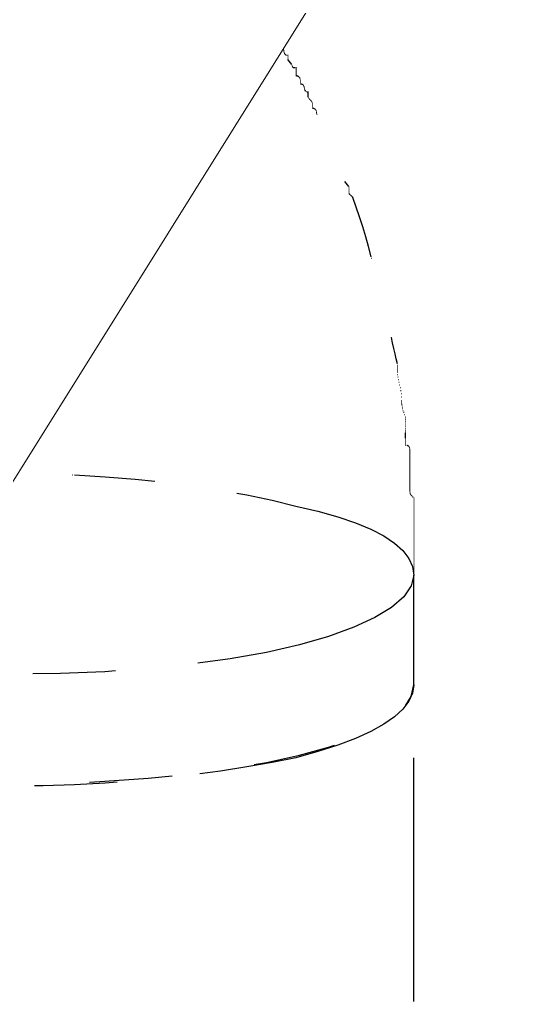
# Model space of a CAD drawing. Header units: metres. Extents: x 20 to 415, y 5 to 292.
# Drawn here: x 222.35 to 225.05, y 217.38 to 222.59 of the extents above; entities that cross this region are included whole.
import ezdxf

# ---------------------------------------------------------------- set-up
doc = ezdxf.new("R2010")
doc.units = ezdxf.units.M
doc.layers.add('ИЗОЛЯЦИЯ', color=3, linetype='Continuous')
doc.layers.add('ПОЗИЦИИ', color=1, linetype='Continuous')

msp = doc.modelspace()

# ---------------------------------------------------------------- linework, layer by layer
at = {"layer": 'ИЗОЛЯЦИЯ'}
for points in [[(223.7433, 222.4357), (223.7454, 222.4357)], [(223.7446, 222.4327), (223.7467, 222.4327)], [(223.7452, 222.4297), (223.7474, 222.4297)], [(223.7456, 222.4273), (223.7478, 222.4273)], [(223.7458, 222.4256), (223.748, 222.4256)], [(223.7458, 222.425), (223.748, 222.425)], [(223.7458, 222.4246), (223.748, 222.4246)], [(223.7461, 222.4228), (223.7482, 222.4228)], [(223.7465, 222.4205), (223.7487, 222.4205)], [(223.7471, 222.4175), (223.7493, 222.4175)], [(223.7487, 222.4143), (223.7508, 222.4143)], [(223.7506, 222.4112), (223.7527, 222.4112)], [(223.7532, 222.4082), (223.7553, 222.4082)], [(223.7568, 222.4059), (223.7589, 222.4059)], [(223.7615, 222.4042), (223.7637, 222.4042)], [(223.7673, 222.4035), (223.7695, 222.4035)], [(223.7673, 222.4029), (223.7695, 222.4029)], [(223.7673, 222.4014), (223.7695, 222.4014)], [(223.7673, 222.399), (223.7695, 222.399)], [(223.7673, 222.396), (223.7695, 222.396)], [(223.7673, 222.3928), (223.7695, 222.3928)], [(223.7673, 222.3895), (223.7695, 222.3895)], [(223.7673, 222.3868), (223.7695, 222.3868)], [(223.7673, 222.3844), (223.7695, 222.3844)], [(223.7673, 222.3827), (223.7695, 222.3827)], [(223.7888, 222.3548), (223.7673, 222.3821)], [(223.7673, 222.3821), (223.7695, 222.3821)], [(223.789, 222.3503), (223.7911, 222.3503)], [(223.7894, 222.3466), (223.7916, 222.3466)], [(223.7903, 222.3439), (223.7924, 222.3439)], [(223.7916, 222.3419), (223.7937, 222.3419)], [(223.7935, 222.3406), (223.7957, 222.3406)], [(223.7961, 222.3398), (223.7982, 222.3398)], [(223.7997, 222.3393), (223.8019, 222.3393)], [(223.8045, 222.3391), (223.8066, 222.3391)], [(223.8102, 222.3391), (223.8124, 222.3391)], [(223.8102, 222.3333), (223.8124, 222.3333)], [(223.8102, 222.3286), (223.8124, 222.3286)], [(223.8102, 222.3245), (223.8124, 222.3245)], [(223.8102, 222.3209), (223.8124, 222.3209)], [(223.8102, 222.3177), (223.8124, 222.3177)], [(223.8102, 222.3144), (223.8124, 222.3144)], [(223.8102, 222.311), (223.8124, 222.311)], [(223.8102, 222.3069), (223.8124, 222.3069)], [(223.8102, 222.302), (223.8124, 222.302)], [(223.8102, 222.2962), (223.8124, 222.2962)], [(223.8109, 222.2962), (223.813, 222.2962)], [(223.8126, 222.296), (223.8148, 222.296)], [(223.815, 222.2958), (223.8171, 222.2958)], [(223.8178, 222.2949), (223.8199, 222.2949)], [(223.821, 222.2936), (223.8231, 222.2936)], [(223.8242, 222.2917), (223.8263, 222.2917)], [(223.8272, 222.2889), (223.8293, 222.2889)], [(223.8296, 222.2852), (223.8317, 222.2852)], [(223.8311, 222.2805), (223.8332, 222.2805)], [(223.8317, 222.2747), (223.8339, 222.2747)], [(223.8317, 222.2747), (223.8339, 222.2747)], [(223.8317, 222.2745), (223.8339, 222.2745)], [(223.8317, 222.2743), (223.8339, 222.2743)], [(223.8317, 222.2735), (223.8339, 222.2735)], [(223.8317, 222.2721), (223.8339, 222.2721)], [(223.8317, 222.2702), (223.8339, 222.2702)], [(223.8317, 222.2674), (223.8339, 222.2674)], [(223.8317, 222.2638), (223.8339, 222.2638)], [(223.8317, 222.2591), (223.8339, 222.2591)], [(223.8317, 222.2533), (223.8339, 222.2533)], [(223.8375, 222.2528), (223.8396, 222.2528)], [(223.8422, 222.2511), (223.8444, 222.2511)], [(223.8459, 222.2488), (223.848, 222.2488)], [(223.8484, 222.2458), (223.8506, 222.2458)], [(223.8506, 222.2425), (223.8527, 222.2425)], [(223.8519, 222.2393), (223.854, 222.2393)], [(223.8527, 222.2365), (223.8549, 222.2365)], [(223.853, 222.2342), (223.8551, 222.2342)], [(223.8532, 222.2325), (223.8553, 222.2325)], [(223.8532, 222.2318), (223.8553, 222.2318)], [(223.8532, 222.2314), (223.8553, 222.2314)], [(223.8534, 222.2296), (223.8555, 222.2296)], [(223.8538, 222.2273), (223.856, 222.2273)], [(223.8547, 222.2243), (223.8568, 222.2243)], [(223.856, 222.2211), (223.8581, 222.2211)], [(223.8579, 222.2181), (223.86, 222.2181)], [(223.8607, 222.2151), (223.8628, 222.2151)], [(223.8641, 222.2127), (223.8663, 222.2127)], [(223.8688, 222.211), (223.871, 222.211)], [(223.8753, 222.1831), (223.8746, 222.2103)], [(223.8746, 222.2103), (223.8768, 222.2103)], [(223.877, 222.1784), (223.8791, 222.1784)], [(223.8794, 222.1743), (223.8815, 222.1743)], [(223.8821, 222.1709), (223.8843, 222.1709)], [(223.8854, 222.1674), (223.8875, 222.1674)], [(223.8886, 222.1642), (223.8907, 222.1642)], [(223.8916, 222.1608), (223.8937, 222.1608)], [(223.894, 222.1567), (223.8961, 222.1567)], [(223.8955, 222.152), (223.8976, 222.152)], [(223.8961, 222.146), (223.8983, 222.146)], [(223.8961, 222.146), (223.8983, 222.146)], [(223.8961, 222.146), (223.8983, 222.146)], [(223.8961, 222.1453), (223.8983, 222.1453)], [(223.8961, 222.1447), (223.8983, 222.1447)], [(223.8961, 222.1434), (223.8983, 222.1434)], [(223.8961, 222.1415), (223.8983, 222.1415)], [(223.8961, 222.1387), (223.8983, 222.1387)], [(223.8961, 222.135), (223.8983, 222.135)], [(223.8961, 222.1303), (223.8983, 222.1303)], [(223.8961, 222.1245), (223.8983, 222.1245)], [(223.9019, 222.1238), (223.904, 222.1238)], [(223.9066, 222.1223), (223.9088, 222.1223)], [(223.9103, 222.12), (223.9124, 222.12)], [(223.9131, 222.117), (223.9152, 222.117)], [(223.915, 222.1138), (223.9171, 222.1138)], [(223.9163, 222.1105), (223.9184, 222.1105)], [(223.9169, 222.1077), (223.9191, 222.1077)], [(223.9174, 222.1054), (223.9195, 222.1054)], [(223.9176, 222.1037), (223.9197, 222.1037)], [(223.9176, 222.103), (223.9197, 222.103)], [(223.9176, 222.1024), (223.9197, 222.1024)], [(223.9178, 222.1009), (223.9199, 222.1009)], [(223.9182, 222.0985), (223.9203, 222.0985)], [(223.9191, 222.0955), (223.9212, 222.0955)], [(223.9201, 222.0927), (223.9223, 222.0927)], [(224.0893, 221.7109), (224.0687, 221.7371)], [(224.0893, 221.7062), (224.0914, 221.7062)], [(224.0893, 221.7021), (224.0914, 221.7021)], [(224.0893, 221.6986), (224.0914, 221.6986)], [(224.0893, 221.6952), (224.0914, 221.6952)], [(224.0893, 221.692), (224.0914, 221.692)], [(224.0893, 221.6886), (224.0914, 221.6886)], [(224.0893, 221.6845), (224.0914, 221.6845)], [(224.0893, 221.6795), (224.0914, 221.6795)], [(224.0893, 221.6738), (224.0914, 221.6738)], [(224.0899, 221.6733), (224.0921, 221.6733)], [(224.0916, 221.6716), (224.0938, 221.6716)], [(224.094, 221.6692), (224.0961, 221.6692)], [(224.0968, 221.6662), (224.0989, 221.6662)], [(224.1, 221.663), (224.1021, 221.663)], [(224.1032, 221.66), (224.1054, 221.66)], [(224.106, 221.657), (224.1081, 221.657)], [(224.1086, 221.6547), (224.1107, 221.6547)], [(224.1101, 221.6529), (224.1122, 221.6529)], [(224.1294, 221.6008), (224.1107, 221.6523)], [(224.1107, 221.6523), (224.1129, 221.6523)], [(224.147, 221.5493), (224.1294, 221.6008)], [(224.1635, 221.4973), (224.147, 221.5493)], [(224.1792, 221.4449), (224.1635, 221.4973)], [(224.194, 221.3921), (224.1792, 221.4449)], [(224.2082, 221.3387), (224.194, 221.3921)], [(224.2101, 221.3306), (224.2122, 221.3306)], [(224.3211, 220.883), (224.3146, 220.9118)], [(224.3146, 220.9118), (224.3168, 220.9118)], [(224.3275, 220.8543), (224.3211, 220.883)], [(224.3339, 220.8262), (224.3275, 220.8543)], [(224.3404, 220.7987), (224.3339, 220.8262)], [(224.3468, 220.7723), (224.3404, 220.7987)], [(224.3468, 220.7665), (224.349, 220.7665)], [(224.3468, 220.7618), (224.349, 220.7618)], [(224.3468, 220.7577), (224.349, 220.7577)], [(224.3468, 220.754), (224.349, 220.754)], [(224.3468, 220.7508), (224.349, 220.7508)], [(224.3468, 220.7476), (224.349, 220.7476)], [(224.3468, 220.7442), (224.349, 220.7442)], [(224.3468, 220.7401), (224.349, 220.7401)], [(224.3468, 220.7352), (224.349, 220.7352)], [(224.3468, 220.7294), (224.349, 220.7294)], [(224.3475, 220.7165), (224.3496, 220.7165)], [(224.3492, 220.7034), (224.3513, 220.7034)], [(224.3516, 220.6903), (224.3537, 220.6903)], [(224.3544, 220.6766), (224.3565, 220.6766)], [(224.3576, 220.6624), (224.3597, 220.6624)], [(224.3608, 220.6476), (224.3629, 220.6476)], [(224.3636, 220.6319), (224.3657, 220.6319)], [(224.3661, 220.6154), (224.3683, 220.6154)], [(224.3676, 220.5978), (224.3698, 220.5978)], [(224.3683, 220.5791), (224.3704, 220.5791)], [(224.3683, 220.5727), (224.3704, 220.5727)], [(224.3685, 220.566), (224.3707, 220.566)], [(224.3689, 220.5594), (224.3711, 220.5594)], [(224.3698, 220.5521), (224.3719, 220.5521)], [(224.3711, 220.5444), (224.3732, 220.5444)], [(224.373, 220.536), (224.3752, 220.536)], [(224.3756, 220.5267), (224.3777, 220.5267)], [(224.3792, 220.5167), (224.3814, 220.5167)], [(224.384, 220.5055), (224.3861, 220.5055)], [(224.3898, 220.4933), (224.3919, 220.4933)], [(224.3898, 220.4864), (224.3919, 220.4864)], [(224.3898, 220.4783), (224.3919, 220.4783)], [(224.3898, 220.4694), (224.3919, 220.4694)], [(224.3898, 220.46), (224.3919, 220.46)], [(224.3898, 220.4503), (224.3919, 220.4503)], [(224.3898, 220.4407), (224.3919, 220.4407)], [(224.3898, 220.4315), (224.3919, 220.4315)], [(224.3898, 220.4227), (224.3919, 220.4227)], [(224.3898, 220.4145), (224.3919, 220.4145)], [(224.3898, 220.3802), (224.3898, 220.4074)], [(224.3898, 220.4074), (224.3919, 220.4074)], [(224.3898, 220.3754), (224.3919, 220.3754)], [(224.3898, 220.3714), (224.3919, 220.3714)], [(224.3898, 220.3679), (224.3919, 220.3679)], [(224.3898, 220.3645), (224.3919, 220.3645)], [(224.3898, 220.3613), (224.3919, 220.3613)], [(224.3898, 220.3578), (224.3919, 220.3578)], [(224.3898, 220.3537), (224.3919, 220.3537)], [(224.3898, 220.3488), (224.3919, 220.3488)], [(224.3898, 220.343), (224.3919, 220.343)], [(224.3955, 220.3424), (224.3977, 220.3424)], [(224.4003, 220.3409), (224.4024, 220.3409)], [(224.4039, 220.3385), (224.4061, 220.3385)], [(224.4067, 220.3355), (224.4089, 220.3355)], [(224.4086, 220.3323), (224.4108, 220.3323)], [(224.4099, 220.3291), (224.4121, 220.3291)], [(224.4108, 220.3263), (224.4129, 220.3263)], [(224.411, 220.3239), (224.4131, 220.3239)], [(224.4112, 220.3222), (224.4134, 220.3222)], [(224.4112, 220.3216), (224.4134, 220.3216)], [(224.4112, 220.3158), (224.4134, 220.3158)], [(224.4112, 220.311), (224.4134, 220.311)], [(224.4112, 220.307), (224.4134, 220.307)], [(224.4112, 220.3033), (224.4134, 220.3033)], [(224.4112, 220.3001), (224.4134, 220.3001)], [(224.4112, 220.2969), (224.4134, 220.2969)], [(224.4112, 220.2934), (224.4134, 220.2934)], [(224.4112, 220.2894), (224.4134, 220.2894)], [(224.4112, 220.2844), (224.4134, 220.2844)], [(224.4112, 220.2786), (224.4134, 220.2786)], [(224.4112, 220.278), (224.4134, 220.278)], [(224.4112, 220.2765), (224.4134, 220.2765)], [(224.4112, 220.2741), (224.4134, 220.2741)], [(224.4112, 220.2711), (224.4134, 220.2711)], [(224.4112, 220.2679), (224.4134, 220.2679)], [(224.4112, 220.2649), (224.4134, 220.2649)], [(224.4112, 220.2619), (224.4134, 220.2619)], [(224.4112, 220.2595), (224.4134, 220.2595)], [(224.4112, 220.2578), (224.4134, 220.2578)], [(224.4112, 220.2572), (224.4134, 220.2572)], [(224.4112, 220.2514), (224.4134, 220.2514)], [(224.4112, 220.2467), (224.4134, 220.2467)], [(224.4112, 220.2426), (224.4134, 220.2426)], [(224.4112, 220.2391), (224.4134, 220.2391)], [(224.4112, 220.2357), (224.4134, 220.2357)], [(224.4112, 220.2325), (224.4134, 220.2325)], [(224.4112, 220.2291), (224.4134, 220.2291)], [(224.4112, 220.225), (224.4134, 220.225)], [(222.6287, 220.1857), (222.6308, 220.1857)], [(222.6392, 220.1853), (222.8015, 220.176)], [(222.8015, 220.176), (222.9603, 220.1634)], [(224.4112, 220.2203), (224.4134, 220.2203)], [(224.4112, 220.2143), (224.4134, 220.2143)], [(224.4112, 220.2143), (224.4134, 220.2143)], [(224.4112, 220.2143), (224.4134, 220.2143)], [(224.4112, 220.2136), (224.4134, 220.2136)], [(224.4112, 220.2129), (224.4134, 220.2129)], [(224.4112, 220.2117), (224.4134, 220.2117)], [(224.4112, 220.2097), (224.4134, 220.2097)], [(224.4112, 220.2069), (224.4134, 220.2069)], [(224.4112, 220.2033), (224.4134, 220.2033)], [(224.4112, 220.1986), (224.4134, 220.1986)], [(224.4112, 220.1928), (224.4134, 220.1928)], [(224.4112, 220.1921), (224.4134, 220.1921)], [(224.4112, 220.1906), (224.4134, 220.1906)], [(224.4112, 220.1883), (224.4134, 220.1883)], [(224.4112, 220.1853), (224.4134, 220.1853)], [(224.4112, 220.1821), (224.4134, 220.1821)], [(224.4112, 220.1788), (224.4134, 220.1788)], [(224.4112, 220.176), (224.4134, 220.176)], [(224.4112, 220.1737), (224.4134, 220.1737)], [(224.4112, 220.172), (224.4134, 220.172)], [(222.9603, 220.1634), (223.0652, 220.1524)], [(224.4112, 220.1713), (224.4134, 220.1713)], [(224.4112, 220.1655), (224.4134, 220.1655)], [(224.4112, 220.1608), (224.4134, 220.1608)], [(224.4112, 220.1567), (224.4134, 220.1567)], [(224.4112, 220.1533), (224.4134, 220.1533)], [(224.4112, 220.1499), (224.4134, 220.1499)], [(224.4112, 220.1466), (224.4134, 220.1466)], [(224.4112, 220.1432), (224.4134, 220.1432)], [(224.4112, 220.1391), (224.4134, 220.1391)], [(224.4112, 220.1342), (224.4134, 220.1342)], [(224.4112, 220.1284), (224.4134, 220.1284)], [(224.4112, 220.128), (224.4134, 220.128)], [(224.4112, 220.1262), (224.4134, 220.1262)], [(224.4112, 220.1239), (224.4134, 220.1239)], [(224.4112, 220.1209), (224.4134, 220.1209)], [(223.4984, 220.0898), (223.551, 220.0803)], [(223.551, 220.0803), (223.6843, 220.052)], [(224.4112, 220.1177), (224.4134, 220.1177)], [(224.4112, 220.1144), (224.4134, 220.1144)], [(224.4112, 220.1117), (224.4134, 220.1117)], [(224.4112, 220.1093), (224.4134, 220.1093)], [(224.4112, 220.1076), (224.4134, 220.1076)], [(224.4112, 220.1069), (224.4134, 220.1069)], [(224.4112, 220.1011), (224.4134, 220.1011)], [(224.4114, 220.0964), (224.4136, 220.0964)], [(224.4119, 220.0923), (224.414, 220.0923)], [(224.4127, 220.0887), (224.4149, 220.0887)], [(224.414, 220.0855), (224.4162, 220.0855)], [(224.416, 220.0822), (224.4181, 220.0822)], [(224.4185, 220.0788), (224.4207, 220.0788)], [(224.4222, 220.0747), (224.4243, 220.0747)], [(224.4269, 220.0698), (224.429, 220.0698)], [(223.6843, 220.052), (223.8102, 220.0211)], [(223.8102, 220.0211), (223.9268, 219.994)], [(224.4327, 220.064), (224.4348, 220.064)], [(224.4327, 220.0636), (224.4348, 220.0636)], [(224.4327, 220.0618), (224.4348, 220.0618)], [(224.4327, 220.0595), (224.4348, 220.0595)], [(224.4327, 220.0565), (224.4348, 220.0565)], [(224.4327, 220.0533), (224.4348, 220.0533)], [(224.4327, 220.0503), (224.4348, 220.0503)], [(224.4327, 220.0473), (224.4348, 220.0473)], [(224.4327, 220.0449), (224.4348, 220.0449)], [(224.4327, 220.0432), (224.4348, 220.0432)], [(224.4327, 220.0425), (224.4348, 220.0425)], [(224.4327, 220.0421), (224.4348, 220.0421)], [(224.4327, 220.0404), (224.4348, 220.0404)], [(224.4327, 220.038), (224.4348, 220.038)], [(224.4327, 220.035), (224.4348, 220.035)], [(224.4327, 220.0318), (224.4348, 220.0318)], [(224.4327, 220.0288), (224.4348, 220.0288)], [(224.4327, 220.0258), (224.4348, 220.0258)], [(224.4327, 220.0234), (224.4348, 220.0234)], [(224.4327, 220.0217), (224.4348, 220.0217)], [(224.4327, 220.0211), (224.4348, 220.0211)], [(223.9268, 219.994), (224.0315, 219.9646)], [(224.0315, 219.9646), (224.1245, 219.9329)], [(224.4327, 220.0153), (224.4348, 220.0153)], [(224.4327, 220.0105), (224.4348, 220.0105)], [(224.4327, 220.0065), (224.4348, 220.0065)], [(224.4327, 220.0028), (224.4348, 220.0028)], [(224.4327, 219.9996), (224.4348, 219.9996)], [(224.4327, 219.9964), (224.4348, 219.9964)], [(224.4327, 219.993), (224.4348, 219.993)], [(224.4327, 219.9889), (224.4348, 219.9889)], [(224.4327, 219.984), (224.4348, 219.984)], [(224.4327, 219.9781), (224.4348, 219.9781)], [(224.4327, 219.9775), (224.4348, 219.9775)], [(224.4327, 219.976), (224.4348, 219.976)], [(224.4327, 219.9736), (224.4348, 219.9736)], [(224.4327, 219.9706), (224.4348, 219.9706)], [(224.4327, 219.9674), (224.4348, 219.9674)], [(224.4327, 219.9642), (224.4348, 219.9642)], [(224.1245, 219.9329), (224.2056, 219.899)], [(224.4327, 219.9614), (224.4348, 219.9614)], [(224.4327, 219.959), (224.4348, 219.959)], [(224.4327, 219.9573), (224.4348, 219.9573)], [(224.4327, 219.9567), (224.4348, 219.9567)], [(224.4327, 219.9509), (224.4348, 219.9509)], [(224.4327, 219.9462), (224.4348, 219.9462)], [(224.4327, 219.9421), (224.4348, 219.9421)], [(224.4327, 219.9387), (224.4348, 219.9387)], [(224.4327, 219.9352), (224.4348, 219.9352)], [(224.4327, 219.932), (224.4348, 219.932)], [(224.4327, 219.9286), (224.4348, 219.9286)], [(224.4327, 219.9245), (224.4348, 219.9245)], [(224.4327, 219.9196), (224.4348, 219.9196)], [(224.4327, 219.9138), (224.4348, 219.9138)], [(224.4327, 219.9131), (224.4348, 219.9131)], [(224.4327, 219.9116), (224.4348, 219.9116)], [(224.2056, 219.899), (224.2745, 219.8629)], [(224.2745, 219.8629), (224.3312, 219.8249)], [(224.4327, 219.9093), (224.4348, 219.9093)], [(224.4327, 219.9062), (224.4348, 219.9062)], [(224.4327, 219.903), (224.4348, 219.903)], [(224.4327, 219.8998), (224.4348, 219.8998)], [(224.4327, 219.897), (224.4348, 219.897)], [(224.4327, 219.8947), (224.4348, 219.8947)], [(224.4327, 219.8929), (224.4348, 219.8929)], [(224.4327, 219.8923), (224.4348, 219.8923)], [(224.4327, 219.8865), (224.4348, 219.8865)], [(224.4327, 219.8818), (224.4348, 219.8818)], [(224.4327, 219.8777), (224.4348, 219.8777)], [(224.4327, 219.8743), (224.4348, 219.8743)], [(224.4327, 219.8708), (224.4348, 219.8708)], [(224.4327, 219.8676), (224.4348, 219.8676)], [(224.4327, 219.8642), (224.4348, 219.8642)], [(224.4327, 219.8601), (224.4348, 219.8601)], [(224.3312, 219.8249), (224.3754, 219.7852)], [(224.4327, 219.8554), (224.4348, 219.8554)], [(224.4327, 219.8494), (224.4348, 219.8494)], [(224.4327, 219.8489), (224.4348, 219.8489)], [(224.4327, 219.8472), (224.4348, 219.8472)], [(224.4327, 219.8449), (224.4348, 219.8449)], [(224.4327, 219.8418), (224.4348, 219.8418)], [(224.4327, 219.8386), (224.4348, 219.8386)], [(224.4327, 219.8356), (224.4348, 219.8356)], [(224.4327, 219.8326), (224.4348, 219.8326)], [(224.4327, 219.8303), (224.4348, 219.8303)], [(224.4327, 219.8286), (224.4348, 219.8286)], [(224.4327, 219.8279), (224.4348, 219.8279)], [(224.4327, 219.8275), (224.4348, 219.8275)], [(224.4327, 219.8258), (224.4348, 219.8258)], [(224.4327, 219.8234), (224.4348, 219.8234)], [(224.4327, 219.8204), (224.4348, 219.8204)], [(224.4327, 219.8172), (224.4348, 219.8172)], [(224.4327, 219.8139), (224.4348, 219.8139)], [(224.4327, 219.8112), (224.4348, 219.8112)], [(224.4327, 219.8088), (224.4348, 219.8088)], [(224.4327, 219.8071), (224.4348, 219.8071)], [(224.3754, 219.7852), (224.4071, 219.7438)], [(224.4327, 219.8064), (224.4348, 219.8064)], [(224.4327, 219.8007), (224.4348, 219.8007)], [(224.4327, 219.7959), (224.4348, 219.7959)], [(224.4327, 219.7919), (224.4348, 219.7919)], [(224.4327, 219.7882), (224.4348, 219.7882)], [(224.4327, 219.785), (224.4348, 219.785)], [(224.4327, 219.7818), (224.4348, 219.7818)], [(224.4327, 219.7783), (224.4348, 219.7783)], [(224.4327, 219.7742), (224.4348, 219.7742)], [(224.4327, 219.7693), (224.4348, 219.7693)], [(224.4327, 219.7635), (224.4348, 219.7635)], [(224.4327, 219.7629), (224.4348, 219.7629)], [(224.4327, 219.7614), (224.4348, 219.7614)], [(224.4327, 219.759), (224.4348, 219.759)], [(224.4327, 219.756), (224.4348, 219.756)], [(224.4071, 219.7438), (224.4262, 219.7006)], [(224.4327, 219.7528), (224.4348, 219.7528)], [(224.4327, 219.7496), (224.4348, 219.7496)], [(224.4327, 219.7468), (224.4348, 219.7468)], [(224.4327, 219.7444), (224.4348, 219.7444)], [(224.4327, 219.7427), (224.4348, 219.7427)], [(224.4327, 219.742), (224.4348, 219.742)], [(224.4327, 219.7363), (224.4348, 219.7363)], [(224.4327, 219.7315), (224.4348, 219.7315)], [(224.4327, 219.7275), (224.4348, 219.7275)], [(224.4327, 219.724), (224.4348, 219.724)], [(224.4327, 219.7206), (224.4348, 219.7206)], [(224.4327, 219.7174), (224.4348, 219.7174)], [(224.4327, 219.7139), (224.4348, 219.7139)], [(224.4327, 219.7098), (224.4348, 219.7098)], [(224.4327, 219.7049), (224.4348, 219.7049)], [(224.4327, 219.6562), (224.4194, 219.5985)], [(224.4262, 219.7006), (224.4327, 219.6562)], [(224.4327, 219.6991), (224.4348, 219.6991)], [(224.4327, 219.6985), (224.4348, 219.6985)], [(224.4327, 219.697), (224.4348, 219.697)], [(224.4327, 219.6946), (224.4348, 219.6946)], [(224.4327, 219.6916), (224.4348, 219.6916)], [(224.4327, 219.6884), (224.4348, 219.6884)], [(224.4327, 219.6852), (224.4348, 219.6852)], [(224.4327, 219.6824), (224.4348, 219.6824)], [(224.4327, 219.68), (224.4348, 219.68)], [(224.4327, 219.6783), (224.4348, 219.6783)], [(224.4327, 219.6777), (224.4348, 219.6777)], [(224.4327, 219.677), (224.4348, 219.677)], [(224.4327, 219.6755), (224.4348, 219.6755)], [(224.4327, 219.6732), (224.4348, 219.6732)], [(224.4327, 219.6702), (224.4348, 219.6702)], [(224.4327, 219.6669), (224.4348, 219.6669)], [(224.4327, 219.6637), (224.4348, 219.6637)], [(224.4327, 219.6609), (224.4348, 219.6609)], [(224.4327, 219.6585), (224.4348, 219.6585)], [(224.4327, 219.6568), (224.4348, 219.6568)], [(224.4327, 219.0767), (224.4327, 219.6562)], [(224.4327, 219.6562), (224.4348, 219.6562)], [(224.4194, 219.5985), (224.3801, 219.5411)], [(224.3801, 219.5411), (224.3157, 219.4854)], [(224.3157, 219.4854), (224.2273, 219.4313)], [(224.2273, 219.4313), (224.1161, 219.38)], [(224.1161, 219.38), (223.983, 219.3317)], [(223.8291, 219.2875), (223.6553, 219.2475)], [(223.983, 219.3317), (223.8291, 219.2875)], [(223.6553, 219.2475), (223.4625, 219.213)], [(223.4625, 219.213), (223.2923, 219.1896)], [(222.5654, 219.1357), (222.419, 219.1338)], [(222.7995, 219.1454), (222.5654, 219.1357)], [(222.8564, 219.1494), (222.7995, 219.1454)], [(224.4262, 219.0322), (224.4071, 218.9891)], [(224.4194, 219.0138), (224.4327, 219.0767)], [(224.4327, 219.0767), (224.4262, 219.0322)], [(224.4071, 218.9891), (224.3754, 218.9473)], [(224.3904, 218.9692), (224.4194, 219.0138)], [(224.3754, 218.9473), (224.3312, 218.9067)], [(224.3312, 218.9067), (224.2745, 218.8674)], [(224.2056, 218.8294), (224.1247, 218.7927)], [(224.2745, 218.8674), (224.2056, 218.8294)], [(224.1247, 218.7927), (224.0315, 218.7573)], [(223.9268, 218.7232), (223.8102, 218.6903)], [(223.8291, 218.7039), (223.983, 218.7461)], [(224.0315, 218.7573), (223.9268, 218.7232)], [(223.983, 218.7461), (224.0146, 218.7571)], [(223.6843, 218.6654), (223.551, 218.6418)], [(223.5894, 218.6547), (223.6553, 218.6661)], [(223.6553, 218.6661), (223.8291, 218.7039)], [(223.8102, 218.6903), (223.6843, 218.6654)], [(224.4327, 217.4025), (224.4327, 218.6903)], [(223.4115, 218.6202), (223.3016, 218.6053)], [(223.551, 218.6418), (223.4115, 218.6202)], [(222.8015, 218.5564), (222.6392, 218.5476)], [(222.7193, 218.5622), (222.7995, 218.5659)], [(222.7995, 218.5659), (223.0292, 218.5819)], [(222.8661, 218.5613), (222.8015, 218.5564)], [(223.0292, 218.5819), (223.1556, 218.5948)], [(222.4746, 218.542), (222.4286, 218.5416)], [(222.6392, 218.5476), (222.4746, 218.542)]]:
    msp.add_lwpolyline(points, dxfattribs=at)
at = {"layer": 'ПОЗИЦИИ', "lineweight": 20}
msp.add_lwpolyline([(216.4268, 210.7317), (225.0488, 224.5269)], dxfattribs=at)

doc.saveas('drawing.dxf')
